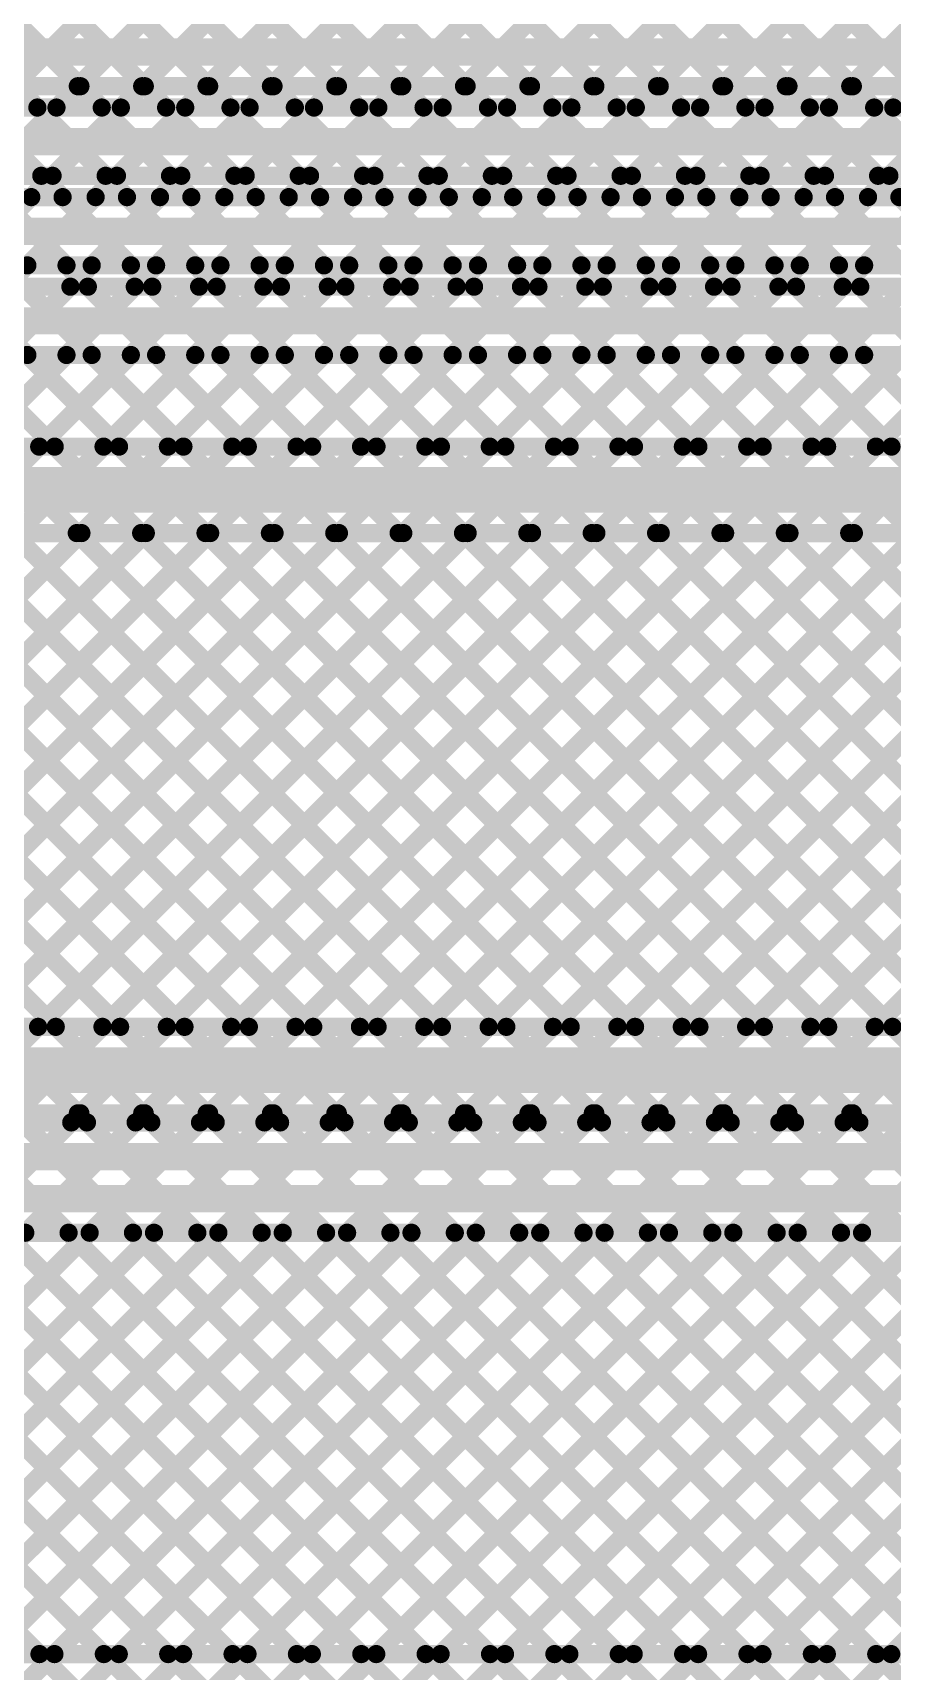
# Model space of a CAD drawing. Header units: millimetres. Extents: x -0.08 to 7.12, y -0.08 to 3.98.
# Drawn here: x 2.013 to 2.391, y 2.404 to 3.124 of the extents above; entities that cross this region are included whole.
import ezdxf

# ---------------------------------------------------------------- set-up
doc = ezdxf.new("R2010")
doc.units = ezdxf.units.MM
doc.header["$MEASUREMENT"] = 0
doc.layers.add('BottomLayer', color=5, linetype='Continuous')
doc.layers.add('TopLayer', color=1, linetype='Continuous')

msp = doc.modelspace()

# ---------------------------------------------------------------- linework, layer by layer
at = {"layer": 'BottomLayer'}
for points, const_width in [([(1.54894, 2.645), (2.13044, 3.2265)], 0.008), ([(1.57722, 2.645), (2.15872, 3.2265)], 0.008), ([(1.60551, 2.645), (2.18701, 3.2265)], 0.008), ([(1.63379, 2.645), (2.21529, 3.2265)], 0.008), ([(1.66208, 2.645), (2.24358, 3.2265)], 0.008), ([(1.68145, 3.2265), (2.22095, 2.687)], 0.008), ([(1.69036, 2.645), (2.27186, 3.2265)], 0.008), ([(1.70973, 3.2265), (2.24923, 2.687)], 0.008), ([(1.73802, 3.2265), (2.27752, 2.687)], 0.008), ([(1.76119, 2.68754), (2.30014, 3.2265)], 0.008), ([(1.7663, 3.2265), (2.3058, 2.687)], 0.008), ([(1.78893, 2.687), (2.32843, 3.2265)], 0.008), ([(1.79459, 3.2265), (2.33409, 2.687)], 0.008), ([(1.81721, 2.687), (2.35671, 3.2265)], 0.008), ([(1.82287, 3.2265), (2.36237, 2.687)], 0.008), ([(1.8455, 2.687), (2.385, 3.2265)], 0.008), ([(1.85116, 3.2265), (2.39066, 2.687)], 0.008), ([(1.87378, 2.687), (2.41328, 3.2265)], 0.008), ([(1.87944, 3.2265), (2.41894, 2.687)], 0.008), ([(1.90207, 2.687), (2.44157, 3.2265)], 0.008), ([(1.90772, 3.2265), (2.44722, 2.687)], 0.008), ([(1.93035, 2.687), (2.46985, 3.2265)], 0.008), ([(1.93601, 3.2265), (2.47551, 2.687)], 0.008), ([(1.95863, 2.687), (2.49813, 3.2265)], 0.008), ([(1.96429, 3.2265), (2.50379, 2.687)], 0.008), ([(1.98692, 2.687), (2.52642, 3.2265)], 0.008), ([(1.99258, 3.2265), (2.53208, 2.687)], 0.008), ([(2.0152, 2.687), (2.5547, 3.2265)], 0.008), ([(2.02086, 3.2265), (2.56036, 2.687)], 0.008), ([(2.04349, 2.687), (2.58299, 3.2265)], 0.008), ([(2.04915, 3.2265), (2.58865, 2.687)], 0.008), ([(2.07177, 2.687), (2.61127, 3.2265)], 0.008), ([(2.07743, 3.2265), (2.61693, 2.687)], 0.008), ([(2.10006, 2.687), (2.63956, 3.2265)], 0.008), ([(2.10571, 3.2265), (2.64521, 2.687)], 0.008), ([(2.12834, 2.687), (2.66784, 3.2265)], 0.008), ([(2.134, 3.2265), (2.6735, 2.687)], 0.008), ([(2.15662, 2.687), (2.69612, 3.2265)], 0.008), ([(2.16228, 3.2265), (2.70178, 2.687)], 0.008), ([(2.18491, 2.687), (2.72441, 3.2265)], 0.008), ([(2.19057, 3.2265), (2.73007, 2.687)], 0.008), ([(2.21319, 2.687), (2.75269, 3.2265)], 0.008), ([(2.21885, 3.2265), (2.75835, 2.687)], 0.008), ([(2.24148, 2.687), (2.78098, 3.2265)], 0.008), ([(2.24714, 3.2265), (2.78664, 2.687)], 0.008), ([(2.26976, 2.687), (2.80926, 3.2265)], 0.008), ([(2.27542, 3.2265), (2.81492, 2.687)], 0.008), ([(2.29805, 2.687), (2.83755, 3.2265)], 0.008), ([(2.32633, 2.687), (2.86583, 3.2265)], 0.008), ([(2.35461, 2.687), (2.89412, 3.2265)], 0.008), ([(2.3829, 2.687), (2.9224, 3.2265)], 0.008), ([(1.71467, 3.165), (2.19266, 2.687)], 0.008), ([(1.7119, 3.13948), (2.16438, 2.687)], 0.008), ([(1.69648, 3.12661), (2.1361, 2.687)], 0.008), ([(1.68234, 3.11247), (2.10781, 2.687)], 0.008), ([(1.6682, 3.09833), (2.07953, 2.687)], 0.008), ([(1.65406, 3.08419), (2.05124, 2.687)], 0.008), ([(1.63991, 3.07004), (2.02296, 2.687)], 0.008), ([(1.76266, 2.687), (4.31474, 2.687)], 0.008), ([(1.75475, 2.668), (4.32261, 2.668)], 0.02), ([(1.76378, 2.649), (4.32261, 2.649)], 0.008), ([(2.02977, 2.645), (2.03377, 2.649)], 0.008), ([(2.03267, 2.649), (2.03667, 2.645)], 0.008), ([(2.05806, 2.645), (2.06206, 2.649)], 0.008), ([(2.06096, 2.649), (2.06496, 2.645)], 0.008), ([(2.08634, 2.645), (2.09034, 2.649)], 0.008), ([(2.08924, 2.649), (2.09324, 2.645)], 0.008), ([(2.11462, 2.645), (2.11862, 2.649)], 0.008), ([(2.11753, 2.649), (2.12153, 2.645)], 0.008), ([(2.14291, 2.645), (2.14691, 2.649)], 0.008), ([(2.14581, 2.649), (2.14981, 2.645)], 0.008), ([(2.17119, 2.645), (2.17519, 2.649)], 0.008), ([(2.1741, 2.649), (2.1781, 2.645)], 0.008), ([(2.19948, 2.645), (2.20348, 2.649)], 0.008), ([(2.20238, 2.649), (2.20638, 2.645)], 0.008), ([(2.22776, 2.645), (2.23176, 2.649)], 0.008), ([(2.23066, 2.649), (2.23466, 2.645)], 0.008), ([(2.25605, 2.645), (2.26005, 2.649)], 0.008), ([(2.25895, 2.649), (2.26295, 2.645)], 0.008), ([(2.28433, 2.645), (2.28833, 2.649)], 0.008), ([(2.28723, 2.649), (2.29123, 2.645)], 0.008), ([(2.31262, 2.645), (2.31662, 2.649)], 0.008), ([(2.31552, 2.649), (2.31952, 2.645)], 0.008), ([(2.3409, 2.645), (2.3449, 2.649)], 0.008), ([(2.3438, 2.649), (2.3478, 2.645)], 0.008), ([(2.36918, 2.645), (2.37318, 2.649)], 0.008), ([(2.37209, 2.649), (2.37609, 2.645)], 0.008), ([(1.24754, 2.645), (4.34647, 2.645)], 0.008), ([(1.24754, 2.63), (4.35269, 2.63)], 0.012), ([(1.25451, 2.61151), (4.38419, 2.61151)], 0.012), ([(1.26072, 2.59651), (4.38419, 2.59651)], 0.008), ([(1.82438, 2.41132), (2.00956, 2.59651)], 0.008), ([(1.83061, 2.59651), (2.0158, 2.41132)], 0.008), ([(1.85266, 2.41132), (2.03785, 2.59651)], 0.008), ([(1.85889, 2.59651), (2.04408, 2.41132)], 0.008), ([(1.88094, 2.41132), (2.06613, 2.59651)], 0.008), ([(1.88718, 2.59651), (2.07237, 2.41132)], 0.008), ([(1.90923, 2.41132), (2.09441, 2.59651)], 0.008), ([(1.91546, 2.59651), (2.10065, 2.41132)], 0.008), ([(1.93751, 2.41132), (2.1227, 2.59651)], 0.008), ([(1.94375, 2.59651), (2.12893, 2.41132)], 0.008), ([(1.9658, 2.41132), (2.15098, 2.59651)], 0.008), ([(1.97203, 2.59651), (2.15722, 2.41132)], 0.008), ([(1.99408, 2.41132), (2.17927, 2.59651)], 0.008), ([(2.00032, 2.59651), (2.1855, 2.41132)], 0.008), ([(2.02237, 2.41132), (2.20755, 2.59651)], 0.008), ([(2.0286, 2.59651), (2.21379, 2.41132)], 0.008), ([(2.05065, 2.41132), (2.23584, 2.59651)], 0.008), ([(2.05688, 2.59651), (2.24207, 2.41132)], 0.008), ([(2.07893, 2.41132), (2.26412, 2.59651)], 0.008), ([(2.08517, 2.59651), (2.27036, 2.41132)], 0.008), ([(2.10722, 2.41132), (2.2924, 2.59651)], 0.008), ([(2.11345, 2.59651), (2.29864, 2.41132)], 0.008), ([(2.1355, 2.41132), (2.32069, 2.59651)], 0.008), ([(2.14174, 2.59651), (2.32692, 2.41132)], 0.008), ([(2.16379, 2.41132), (2.34897, 2.59651)], 0.008), ([(2.17002, 2.59651), (2.35521, 2.41132)], 0.008), ([(2.19207, 2.41132), (2.37726, 2.59651)], 0.008), ([(2.19831, 2.59651), (2.38349, 2.41132)], 0.008), ([(2.22036, 2.41132), (2.40554, 2.59651)], 0.008), ([(2.22659, 2.59651), (2.41178, 2.41132)], 0.008), ([(2.24864, 2.41132), (2.43383, 2.59651)], 0.008), ([(2.25488, 2.59651), (2.44006, 2.41132)], 0.008), ([(2.27692, 2.41132), (2.46211, 2.59651)], 0.008), ([(2.28316, 2.59651), (2.46835, 2.41132)], 0.008), ([(2.30521, 2.41132), (2.49039, 2.59651)], 0.008), ([(2.31144, 2.59651), (2.49663, 2.41132)], 0.008), ([(2.33349, 2.41132), (2.51868, 2.59651)], 0.008), ([(2.33973, 2.59651), (2.52491, 2.41132)], 0.008), ([(2.36178, 2.41132), (2.54696, 2.59651)], 0.008), ([(2.36801, 2.59651), (2.5532, 2.41132)], 0.008), ([(2.39006, 2.41132), (2.57525, 2.59651)], 0.008), ([(1.58782, 2.41132), (3.45956, 2.41132)], 0.008)]:
    msp.add_lwpolyline(points, dxfattribs=dict(at, const_width=const_width))
at = {"layer": 'BottomLayer', "const_width": 0.004}
for points in [[(2.0132, 2.687, 1), (2.0172, 2.687, 1)], [(2.02096, 2.687, 1), (2.02496, 2.687, 1)], [(2.04149, 2.687, 1), (2.04549, 2.687, 1)], [(2.04924, 2.687, 1), (2.05324, 2.687, 1)], [(2.06977, 2.687, 1), (2.07377, 2.687, 1)], [(2.07753, 2.687, 1), (2.08153, 2.687, 1)], [(2.09806, 2.687, 1), (2.10206, 2.687, 1)], [(2.10581, 2.687, 1), (2.10981, 2.687, 1)], [(2.12634, 2.687, 1), (2.13034, 2.687, 1)], [(2.1341, 2.687, 1), (2.1381, 2.687, 1)], [(2.15462, 2.687, 1), (2.15862, 2.687, 1)], [(2.16238, 2.687, 1), (2.16638, 2.687, 1)], [(2.18291, 2.687, 1), (2.18691, 2.687, 1)], [(2.19066, 2.687, 1), (2.19466, 2.687, 1)], [(2.21119, 2.687, 1), (2.21519, 2.687, 1)], [(2.21895, 2.687, 1), (2.22295, 2.687, 1)], [(2.23948, 2.687, 1), (2.24348, 2.687, 1)], [(2.24723, 2.687, 1), (2.25123, 2.687, 1)], [(2.26776, 2.687, 1), (2.27176, 2.687, 1)], [(2.27552, 2.687, 1), (2.27952, 2.687, 1)], [(2.29605, 2.687, 1), (2.30005, 2.687, 1)], [(2.3038, 2.687, 1), (2.3078, 2.687, 1)], [(2.32433, 2.687, 1), (2.32833, 2.687, 1)], [(2.33209, 2.687, 1), (2.33609, 2.687, 1)], [(2.35262, 2.687, 1), (2.35662, 2.687, 1)], [(2.36037, 2.687, 1), (2.36437, 2.687, 1)], [(2.3809, 2.687, 1), (2.3849, 2.687, 1)], [(2.38865, 2.687, 1), (2.39265, 2.687, 1)], [(2.03067, 2.649, 1), (2.03467, 2.649, 1)], [(2.03177, 2.649, 1), (2.03577, 2.649, 1)], [(2.05896, 2.649, 1), (2.06296, 2.649, 1)], [(2.06006, 2.649, 1), (2.06406, 2.649, 1)], [(2.08724, 2.649, 1), (2.09124, 2.649, 1)], [(2.08834, 2.649, 1), (2.09234, 2.649, 1)], [(2.11553, 2.649, 1), (2.11953, 2.649, 1)], [(2.11662, 2.649, 1), (2.12062, 2.649, 1)], [(2.14381, 2.649, 1), (2.14781, 2.649, 1)], [(2.14491, 2.649, 1), (2.14891, 2.649, 1)], [(2.1721, 2.649, 1), (2.1761, 2.649, 1)], [(2.17319, 2.649, 1), (2.17719, 2.649, 1)], [(2.20038, 2.649, 1), (2.20438, 2.649, 1)], [(2.20148, 2.649, 1), (2.20548, 2.649, 1)], [(2.22866, 2.649, 1), (2.23266, 2.649, 1)], [(2.22976, 2.649, 1), (2.23376, 2.649, 1)], [(2.25695, 2.649, 1), (2.26095, 2.649, 1)], [(2.25805, 2.649, 1), (2.26205, 2.649, 1)], [(2.28523, 2.649, 1), (2.28923, 2.649, 1)], [(2.28633, 2.649, 1), (2.29033, 2.649, 1)], [(2.31352, 2.649, 1), (2.31752, 2.649, 1)], [(2.31461, 2.649, 1), (2.31861, 2.649, 1)], [(2.3418, 2.649, 1), (2.3458, 2.649, 1)], [(2.3429, 2.649, 1), (2.3469, 2.649, 1)], [(2.37009, 2.649, 1), (2.37409, 2.649, 1)], [(2.37118, 2.649, 1), (2.37518, 2.649, 1)], [(2.02777, 2.645, 1), (2.03177, 2.645, 1)], [(2.03467, 2.645, 1), (2.03867, 2.645, 1)], [(2.05606, 2.645, 1), (2.06006, 2.645, 1)], [(2.06296, 2.645, 1), (2.06696, 2.645, 1)], [(2.08434, 2.645, 1), (2.08834, 2.645, 1)], [(2.09124, 2.645, 1), (2.09524, 2.645, 1)], [(2.11262, 2.645, 1), (2.11662, 2.645, 1)], [(2.11953, 2.645, 1), (2.12353, 2.645, 1)], [(2.14091, 2.645, 1), (2.14491, 2.645, 1)], [(2.14781, 2.645, 1), (2.15181, 2.645, 1)], [(2.16919, 2.645, 1), (2.17319, 2.645, 1)], [(2.1761, 2.645, 1), (2.1801, 2.645, 1)], [(2.19748, 2.645, 1), (2.20148, 2.645, 1)], [(2.20438, 2.645, 1), (2.20838, 2.645, 1)], [(2.22576, 2.645, 1), (2.22976, 2.645, 1)], [(2.23266, 2.645, 1), (2.23666, 2.645, 1)], [(2.25405, 2.645, 1), (2.25805, 2.645, 1)], [(2.26095, 2.645, 1), (2.26495, 2.645, 1)], [(2.28233, 2.645, 1), (2.28633, 2.645, 1)], [(2.28923, 2.645, 1), (2.29323, 2.645, 1)], [(2.31061, 2.645, 1), (2.31461, 2.645, 1)], [(2.31752, 2.645, 1), (2.32152, 2.645, 1)], [(2.3389, 2.645, 1), (2.3429, 2.645, 1)], [(2.3458, 2.645, 1), (2.3498, 2.645, 1)], [(2.36718, 2.645, 1), (2.37118, 2.645, 1)], [(2.37409, 2.645, 1), (2.37809, 2.645, 1)], [(2.00756, 2.59651, 1), (2.01156, 2.59651, 1)], [(2.0266, 2.59651, 1), (2.0306, 2.59651, 1)], [(2.03585, 2.59651, 1), (2.03985, 2.59651, 1)], [(2.05488, 2.59651, 1), (2.05888, 2.59651, 1)], [(2.06413, 2.59651, 1), (2.06813, 2.59651, 1)], [(2.08317, 2.59651, 1), (2.08717, 2.59651, 1)], [(2.09241, 2.59651, 1), (2.09641, 2.59651, 1)], [(2.11145, 2.59651, 1), (2.11545, 2.59651, 1)], [(2.1207, 2.59651, 1), (2.1247, 2.59651, 1)], [(2.13974, 2.59651, 1), (2.14374, 2.59651, 1)], [(2.14898, 2.59651, 1), (2.15298, 2.59651, 1)], [(2.16802, 2.59651, 1), (2.17202, 2.59651, 1)], [(2.17727, 2.59651, 1), (2.18127, 2.59651, 1)], [(2.19631, 2.59651, 1), (2.20031, 2.59651, 1)], [(2.20555, 2.59651, 1), (2.20955, 2.59651, 1)], [(2.22459, 2.59651, 1), (2.22859, 2.59651, 1)], [(2.23384, 2.59651, 1), (2.23784, 2.59651, 1)], [(2.25287, 2.59651, 1), (2.25687, 2.59651, 1)], [(2.26212, 2.59651, 1), (2.26612, 2.59651, 1)], [(2.28116, 2.59651, 1), (2.28516, 2.59651, 1)], [(2.2904, 2.59651, 1), (2.2944, 2.59651, 1)], [(2.30944, 2.59651, 1), (2.31344, 2.59651, 1)], [(2.31869, 2.59651, 1), (2.32269, 2.59651, 1)], [(2.33773, 2.59651, 1), (2.34173, 2.59651, 1)], [(2.34697, 2.59651, 1), (2.35097, 2.59651, 1)], [(2.36601, 2.59651, 1), (2.37001, 2.59651, 1)], [(2.37526, 2.59651, 1), (2.37926, 2.59651, 1)], [(2.0138, 2.41132, 1), (2.0178, 2.41132, 1)], [(2.02037, 2.41132, 1), (2.02437, 2.41132, 1)], [(2.04208, 2.41132, 1), (2.04608, 2.41132, 1)], [(2.04865, 2.41132, 1), (2.05265, 2.41132, 1)], [(2.07037, 2.41132, 1), (2.07437, 2.41132, 1)], [(2.07693, 2.41132, 1), (2.08093, 2.41132, 1)], [(2.09865, 2.41132, 1), (2.10265, 2.41132, 1)], [(2.10522, 2.41132, 1), (2.10922, 2.41132, 1)], [(2.12693, 2.41132, 1), (2.13093, 2.41132, 1)], [(2.1335, 2.41132, 1), (2.1375, 2.41132, 1)], [(2.15522, 2.41132, 1), (2.15922, 2.41132, 1)], [(2.16179, 2.41132, 1), (2.16579, 2.41132, 1)], [(2.1835, 2.41132, 1), (2.1875, 2.41132, 1)], [(2.19007, 2.41132, 1), (2.19407, 2.41132, 1)], [(2.21179, 2.41132, 1), (2.21579, 2.41132, 1)], [(2.21836, 2.41132, 1), (2.22236, 2.41132, 1)], [(2.24007, 2.41132, 1), (2.24407, 2.41132, 1)], [(2.24664, 2.41132, 1), (2.25064, 2.41132, 1)], [(2.26836, 2.41132, 1), (2.27236, 2.41132, 1)], [(2.27492, 2.41132, 1), (2.27892, 2.41132, 1)], [(2.29664, 2.41132, 1), (2.30064, 2.41132, 1)], [(2.30321, 2.41132, 1), (2.30721, 2.41132, 1)], [(2.32492, 2.41132, 1), (2.32892, 2.41132, 1)], [(2.33149, 2.41132, 1), (2.33549, 2.41132, 1)], [(2.35321, 2.41132, 1), (2.35721, 2.41132, 1)], [(2.35978, 2.41132, 1), (2.36378, 2.41132, 1)], [(2.38149, 2.41132, 1), (2.38549, 2.41132, 1)], [(2.38806, 2.41132, 1), (2.39206, 2.41132, 1)]]:
    msp.add_lwpolyline(points, format="xyb", close=True, dxfattribs=at)
at = {"layer": 'TopLayer'}
for points, const_width in [([(0.0607, 3.11543), (3.892, 3.11543)], 0.012), ([(0.1012, 3.10043), (3.87754, 3.10043)], 0.008), ([(2.00551, 3.10043), (2.01488, 3.09106)], 0.008), ([(2.02328, 3.09106), (2.03265, 3.10043)], 0.008), ([(2.0338, 3.10043), (2.04317, 3.09106)], 0.008), ([(2.05156, 3.09106), (2.06093, 3.10043)], 0.008), ([(2.06208, 3.10043), (2.07145, 3.09106)], 0.008), ([(2.07985, 3.09106), (2.08922, 3.10043)], 0.008), ([(2.09037, 3.10043), (2.09974, 3.09106)], 0.008), ([(2.10813, 3.09106), (2.1175, 3.10043)], 0.008), ([(2.11865, 3.10043), (2.12802, 3.09106)], 0.008), ([(2.13642, 3.09106), (2.14579, 3.10043)], 0.008), ([(2.14694, 3.10043), (2.15631, 3.09106)], 0.008), ([(2.1647, 3.09106), (2.17407, 3.10043)], 0.008), ([(2.17522, 3.10043), (2.18459, 3.09106)], 0.008), ([(2.19298, 3.09106), (2.20235, 3.10043)], 0.008), ([(2.2035, 3.10043), (2.21287, 3.09106)], 0.008), ([(2.22127, 3.09106), (2.23064, 3.10043)], 0.008), ([(2.23179, 3.10043), (2.24116, 3.09106)], 0.008), ([(2.24955, 3.09106), (2.25892, 3.10043)], 0.008), ([(2.26007, 3.10043), (2.26944, 3.09106)], 0.008), ([(2.27784, 3.09106), (2.28721, 3.10043)], 0.008), ([(2.28836, 3.10043), (2.29773, 3.09106)], 0.008), ([(2.30612, 3.09106), (2.31549, 3.10043)], 0.008), ([(2.31664, 3.10043), (2.32601, 3.09106)], 0.008), ([(2.33441, 3.09106), (2.34378, 3.10043)], 0.008), ([(2.34493, 3.10043), (2.3543, 3.09106)], 0.008), ([(2.36269, 3.09106), (2.37206, 3.10043)], 0.008), ([(2.37321, 3.10043), (2.38258, 3.09106)], 0.008), ([(2.39097, 3.09106), (2.40034, 3.10043)], 0.008), ([(0.1012, 3.09106), (3.94584, 3.09106)], 0.008), ([(0.0607, 3.07606), (3.95206, 3.07606)], 0.012), ([(0.1012, 3.06106), (3.95206, 3.06106)], 0.008), ([(2.01219, 3.05169), (2.02156, 3.06106)], 0.008), ([(2.0166, 3.06106), (2.02597, 3.05169)], 0.008), ([(2.04048, 3.05169), (2.04985, 3.06106)], 0.008), ([(2.04488, 3.06106), (2.05425, 3.05169)], 0.008), ([(2.06876, 3.05169), (2.07813, 3.06106)], 0.008), ([(2.07317, 3.06106), (2.08254, 3.05169)], 0.008), ([(2.09705, 3.05169), (2.10642, 3.06106)], 0.008), ([(2.10145, 3.06106), (2.11082, 3.05169)], 0.008), ([(2.12533, 3.05169), (2.1347, 3.06106)], 0.008), ([(2.12974, 3.06106), (2.13911, 3.05169)], 0.008), ([(2.15361, 3.05169), (2.16298, 3.06106)], 0.008), ([(2.15802, 3.06106), (2.16739, 3.05169)], 0.008), ([(2.1819, 3.05169), (2.19127, 3.06106)], 0.008), ([(2.18631, 3.06106), (2.19568, 3.05169)], 0.008), ([(2.21018, 3.05169), (2.21955, 3.06106)], 0.008), ([(2.21459, 3.06106), (2.22396, 3.05169)], 0.008), ([(2.23847, 3.05169), (2.24784, 3.06106)], 0.008), ([(2.24287, 3.06106), (2.25224, 3.05169)], 0.008), ([(2.26675, 3.05169), (2.27612, 3.06106)], 0.008), ([(2.27116, 3.06106), (2.28053, 3.05169)], 0.008), ([(2.29504, 3.05169), (2.30441, 3.06106)], 0.008), ([(2.29944, 3.06106), (2.30881, 3.05169)], 0.008), ([(2.32332, 3.05169), (2.33269, 3.06106)], 0.008), ([(2.32773, 3.06106), (2.3371, 3.05169)], 0.008), ([(2.3516, 3.05169), (2.36097, 3.06106)], 0.008), ([(2.35601, 3.06106), (2.36538, 3.05169)], 0.008), ([(2.37989, 3.05169), (2.38926, 3.06106)], 0.008), ([(2.3843, 3.06106), (2.39367, 3.05169)], 0.008), ([(0.1012, 3.05169), (3.96597, 3.05169)], 0.008), ([(0.0607, 3.03669), (3.97219, 3.03669)], 0.012), ([(0.1012, 3.02169), (3.97219, 3.02169)], 0.008), ([(2.00111, 3.01231), (2.01048, 3.02169)], 0.008), ([(2.02769, 3.02169), (2.03706, 3.01231)], 0.008), ([(2.02939, 3.01231), (2.03876, 3.02169)], 0.008), ([(2.05597, 3.02169), (2.06534, 3.01232)], 0.008), ([(2.05768, 3.01232), (2.06705, 3.02169)], 0.008), ([(2.08425, 3.02169), (2.09362, 3.01232)], 0.008), ([(2.08596, 3.01232), (2.09533, 3.02169)], 0.008), ([(2.11254, 3.02169), (2.12191, 3.01232)], 0.008), ([(2.11424, 3.01232), (2.12361, 3.02169)], 0.008), ([(2.14082, 3.02169), (2.15019, 3.01232)], 0.008), ([(2.14253, 3.01232), (2.1519, 3.02169)], 0.008), ([(2.16911, 3.02169), (2.17848, 3.01232)], 0.008), ([(2.17081, 3.01232), (2.18018, 3.02169)], 0.008), ([(2.19739, 3.02169), (2.20676, 3.01232)], 0.008), ([(2.1991, 3.01232), (2.20847, 3.02169)], 0.008), ([(2.22568, 3.02169), (2.23505, 3.01232)], 0.008), ([(2.22738, 3.01232), (2.23675, 3.02169)], 0.008), ([(2.25396, 3.02169), (2.26333, 3.01232)], 0.008), ([(2.25567, 3.01232), (2.26504, 3.02169)], 0.008), ([(2.28224, 3.02169), (2.29161, 3.01232)], 0.008), ([(2.28395, 3.01232), (2.29332, 3.02169)], 0.008), ([(2.31053, 3.02169), (2.3199, 3.01232)], 0.008), ([(2.31223, 3.01232), (2.3216, 3.02169)], 0.008), ([(2.33881, 3.02169), (2.34818, 3.01232)], 0.008), ([(2.34052, 3.01232), (2.34989, 3.02169)], 0.008), ([(2.3671, 3.02169), (2.37647, 3.01232)], 0.008), ([(2.3688, 3.01232), (2.37817, 3.02169)], 0.008), ([(0.1012, 3.01231), (3.9821, 3.01232)], 0.008), ([(0.061, 2.99731), (3.98832, 2.99732)], 0.012), ([(0.11801, 2.98231), (3.95, 2.98232)], 0.008), ([(1.9822, 2.98231), (2.02249, 2.94203)], 0.008), ([(1.98739, 2.94203), (2.02768, 2.98231)], 0.008), ([(2.01049, 2.98231), (2.05077, 2.94203)], 0.008), ([(2.01568, 2.94203), (2.05596, 2.98231)], 0.008), ([(2.03877, 2.98231), (2.07906, 2.94203)], 0.008), ([(2.04396, 2.94203), (2.08424, 2.98231)], 0.008), ([(2.06706, 2.98231), (2.10734, 2.94203)], 0.008), ([(2.07224, 2.94203), (2.11253, 2.98231)], 0.008), ([(2.09534, 2.98231), (2.13562, 2.94203)], 0.008), ([(2.10053, 2.94203), (2.14081, 2.98231)], 0.008), ([(2.12362, 2.98231), (2.16391, 2.94203)], 0.008), ([(2.12881, 2.94203), (2.1691, 2.98231)], 0.008), ([(2.15191, 2.98231), (2.19219, 2.94203)], 0.008), ([(2.1571, 2.94203), (2.19738, 2.98231)], 0.008), ([(2.18019, 2.98231), (2.22048, 2.94203)], 0.008), ([(2.18538, 2.94203), (2.22567, 2.98231)], 0.008), ([(2.20848, 2.98231), (2.24876, 2.94203)], 0.008), ([(2.21367, 2.94203), (2.25395, 2.98231)], 0.008), ([(2.23676, 2.98231), (2.27705, 2.94203)], 0.008), ([(2.24195, 2.94203), (2.28223, 2.98231)], 0.008), ([(2.26505, 2.98231), (2.30533, 2.94203)], 0.008), ([(2.27023, 2.94203), (2.31052, 2.98231)], 0.008), ([(2.29333, 2.98231), (2.33361, 2.94203)], 0.008), ([(2.29852, 2.94203), (2.3388, 2.98231)], 0.008), ([(2.32161, 2.98231), (2.3619, 2.94203)], 0.008), ([(2.3268, 2.94203), (2.36709, 2.98231)], 0.008), ([(2.3499, 2.98231), (2.39018, 2.94203)], 0.008), ([(2.35509, 2.94203), (2.39537, 2.98231)], 0.008), ([(2.37818, 2.98231), (2.41847, 2.94203)], 0.008), ([(2.38337, 2.94203), (2.42366, 2.98231)], 0.008), ([(0.97403, 2.94203), (3.95, 2.94203)], 0.008), ([(0.97403, 2.92303), (3.97468, 2.92303)], 0.02), ([(0.9819, 2.90403), (3.95, 2.90403)], 0.008), ([(1.55137, 2.90403), (2.35699, 2.09841)], 0.008), ([(1.57965, 2.90403), (2.35699, 2.12669)], 0.008), ([(1.60794, 2.90403), (2.35699, 2.15498)], 0.008), ([(1.63622, 2.90403), (2.35699, 2.18326)], 0.008), ([(1.66451, 2.90403), (2.35699, 2.21155)], 0.008), ([(1.69279, 2.90403), (2.35699, 2.23983)], 0.008), ([(1.72108, 2.90403), (2.35699, 2.26812)], 0.008), ([(1.74936, 2.90403), (2.35864, 2.29475)], 0.008), ([(1.75568, 2.0315), (2.62821, 2.90403)], 0.008), ([(1.77375, 2.33241), (2.34537, 2.90403)], 0.008), ([(1.77375, 2.36069), (2.31709, 2.90403)], 0.008), ([(1.77375, 2.61525), (2.06253, 2.90403)], 0.008), ([(1.77375, 2.58697), (2.09081, 2.90403)], 0.008), ([(1.77375, 2.64354), (2.03424, 2.90403)], 0.008), ([(1.77375, 2.5304), (2.14738, 2.90403)], 0.008), ([(1.77375, 2.55868), (2.1191, 2.90403)], 0.008), ([(1.77375, 2.44555), (2.23223, 2.90403)], 0.008), ([(1.77375, 2.47383), (2.20395, 2.90403)], 0.008), ([(1.77375, 2.38898), (2.2888, 2.90403)], 0.008), ([(1.77375, 2.41726), (2.26052, 2.90403)], 0.008), ([(1.77375, 2.50212), (2.17567, 2.90403)], 0.008), ([(1.77375, 2.07785), (2.59993, 2.90403)], 0.008), ([(1.77375, 2.30413), (2.37366, 2.90403)], 0.008), ([(1.77375, 2.27584), (2.40194, 2.90403)], 0.008), ([(1.77437, 2.24817), (2.43022, 2.90403)], 0.008), ([(1.77764, 2.90403), (2.3719, 2.30977)], 0.008), ([(1.80265, 2.24817), (2.45851, 2.90403)], 0.008), ([(1.80593, 2.90403), (2.38604, 2.32391)], 0.008), ([(1.82885, 2.07638), (2.6565, 2.90403)], 0.008), ([(1.83094, 2.24817), (2.48679, 2.90403)], 0.008), ([(1.83421, 2.90403), (2.40019, 2.33806)], 0.008), ([(1.85205, 2.241), (2.51508, 2.90403)], 0.008), ([(1.86025, 2.0795), (2.68478, 2.90403)], 0.008), ([(1.8625, 2.90403), (2.41433, 2.3522)], 0.008), ([(1.88143, 2.2421), (2.54336, 2.90403)], 0.008), ([(1.88838, 2.22077), (2.57165, 2.90403)], 0.008), ([(1.88854, 2.0795), (2.71307, 2.90403)], 0.008), ([(1.89078, 2.90403), (2.42847, 2.36634)], 0.008), ([(1.91907, 2.90403), (2.44261, 2.38048)], 0.008), ([(1.92007, 2.08275), (2.74135, 2.90403)], 0.008), ([(1.94735, 2.90403), (2.45676, 2.39463)], 0.008), ([(1.94835, 2.08275), (2.76964, 2.90403)], 0.008), ([(1.97339, 2.0795), (2.79792, 2.90403)], 0.008), ([(1.97563, 2.90403), (2.4709, 2.40877)], 0.008), ([(2.00167, 2.0795), (2.8262, 2.90403)], 0.008), ([(2.00392, 2.90403), (2.48504, 2.42291)], 0.008), ([(2.02996, 2.0795), (2.85449, 2.90403)], 0.008), ([(2.0322, 2.90403), (2.49918, 2.43705)], 0.008), ([(2.05824, 2.0795), (2.88277, 2.90403)], 0.008), ([(2.06049, 2.90403), (2.51332, 2.45119)], 0.008), ([(2.08877, 2.90403), (2.52747, 2.46534)], 0.008), ([(2.11706, 2.90403), (2.54161, 2.47948)], 0.008), ([(2.14534, 2.90403), (2.55575, 2.49362)], 0.008), ([(2.17362, 2.90403), (2.56989, 2.50776)], 0.008), ([(2.20191, 2.90403), (2.58794, 2.518)], 0.008), ([(2.23019, 2.90403), (2.61622, 2.518)], 0.008), ([(2.25848, 2.90403), (2.64451, 2.518)], 0.008), ([(2.28676, 2.90403), (2.67279, 2.518)], 0.008), ([(2.31505, 2.90403), (2.70108, 2.518)], 0.008), ([(2.34333, 2.90403), (2.72936, 2.518)], 0.008), ([(2.37161, 2.90403), (2.75765, 2.518)], 0.008), ([(1.77375, 2.65336), (2.34957, 2.07755)], 0.008)]:
    msp.add_lwpolyline(points, dxfattribs=dict(at, const_width=const_width))
at = {"layer": 'TopLayer', "const_width": 0.004}
for points in [[(2.03065, 3.10043, 1), (2.03465, 3.10043, 1)], [(2.0318, 3.10043, 1), (2.0358, 3.10043, 1)], [(2.05893, 3.10043, 1), (2.06293, 3.10043, 1)], [(2.06008, 3.10043, 1), (2.06408, 3.10043, 1)], [(2.08722, 3.10043, 1), (2.09122, 3.10043, 1)], [(2.08837, 3.10043, 1), (2.09237, 3.10043, 1)], [(2.1155, 3.10043, 1), (2.1195, 3.10043, 1)], [(2.11665, 3.10043, 1), (2.12065, 3.10043, 1)], [(2.14379, 3.10043, 1), (2.14779, 3.10043, 1)], [(2.14494, 3.10043, 1), (2.14894, 3.10043, 1)], [(2.17207, 3.10043, 1), (2.17607, 3.10043, 1)], [(2.17322, 3.10043, 1), (2.17722, 3.10043, 1)], [(2.20035, 3.10043, 1), (2.20435, 3.10043, 1)], [(2.2015, 3.10043, 1), (2.2055, 3.10043, 1)], [(2.22864, 3.10043, 1), (2.23264, 3.10043, 1)], [(2.22979, 3.10043, 1), (2.23379, 3.10043, 1)], [(2.25692, 3.10043, 1), (2.26092, 3.10043, 1)], [(2.25807, 3.10043, 1), (2.26207, 3.10043, 1)], [(2.28521, 3.10043, 1), (2.28921, 3.10043, 1)], [(2.28636, 3.10043, 1), (2.29036, 3.10043, 1)], [(2.31349, 3.10043, 1), (2.31749, 3.10043, 1)], [(2.31464, 3.10043, 1), (2.31864, 3.10043, 1)], [(2.34178, 3.10043, 1), (2.34578, 3.10043, 1)], [(2.34293, 3.10043, 1), (2.34693, 3.10043, 1)], [(2.37006, 3.10043, 1), (2.37406, 3.10043, 1)], [(2.37121, 3.10043, 1), (2.37521, 3.10043, 1)], [(2.01288, 3.09106, 1), (2.01688, 3.09106, 1)], [(2.02128, 3.09106, 1), (2.02528, 3.09106, 1)], [(2.04117, 3.09106, 1), (2.04517, 3.09106, 1)], [(2.04956, 3.09106, 1), (2.05356, 3.09106, 1)], [(2.06945, 3.09106, 1), (2.07345, 3.09106, 1)], [(2.07785, 3.09106, 1), (2.08185, 3.09106, 1)], [(2.09774, 3.09106, 1), (2.10174, 3.09106, 1)], [(2.10613, 3.09106, 1), (2.11013, 3.09106, 1)], [(2.12602, 3.09106, 1), (2.13002, 3.09106, 1)], [(2.13442, 3.09106, 1), (2.13842, 3.09106, 1)], [(2.15431, 3.09106, 1), (2.15831, 3.09106, 1)], [(2.1627, 3.09106, 1), (2.1667, 3.09106, 1)], [(2.18259, 3.09106, 1), (2.18659, 3.09106, 1)], [(2.19098, 3.09106, 1), (2.19498, 3.09106, 1)], [(2.21087, 3.09106, 1), (2.21487, 3.09106, 1)], [(2.21927, 3.09106, 1), (2.22327, 3.09106, 1)], [(2.23916, 3.09106, 1), (2.24316, 3.09106, 1)], [(2.24755, 3.09106, 1), (2.25155, 3.09106, 1)], [(2.26744, 3.09106, 1), (2.27144, 3.09106, 1)], [(2.27584, 3.09106, 1), (2.27984, 3.09106, 1)], [(2.29573, 3.09106, 1), (2.29973, 3.09106, 1)], [(2.30412, 3.09106, 1), (2.30812, 3.09106, 1)], [(2.32401, 3.09106, 1), (2.32801, 3.09106, 1)], [(2.33241, 3.09106, 1), (2.33641, 3.09106, 1)], [(2.3523, 3.09106, 1), (2.3563, 3.09106, 1)], [(2.36069, 3.09106, 1), (2.36469, 3.09106, 1)], [(2.38058, 3.09106, 1), (2.38458, 3.09106, 1)], [(2.38897, 3.09106, 1), (2.39297, 3.09106, 1)], [(2.0146, 3.06106, 1), (2.0186, 3.06106, 1)], [(2.01956, 3.06106, 1), (2.02356, 3.06106, 1)], [(2.04288, 3.06106, 1), (2.04688, 3.06106, 1)], [(2.04785, 3.06106, 1), (2.05185, 3.06106, 1)], [(2.07117, 3.06106, 1), (2.07517, 3.06106, 1)], [(2.07613, 3.06106, 1), (2.08013, 3.06106, 1)], [(2.09945, 3.06106, 1), (2.10345, 3.06106, 1)], [(2.10442, 3.06106, 1), (2.10842, 3.06106, 1)], [(2.12774, 3.06106, 1), (2.13174, 3.06106, 1)], [(2.1327, 3.06106, 1), (2.1367, 3.06106, 1)], [(2.15602, 3.06106, 1), (2.16002, 3.06106, 1)], [(2.16098, 3.06106, 1), (2.16498, 3.06106, 1)], [(2.18431, 3.06106, 1), (2.18831, 3.06106, 1)], [(2.18927, 3.06106, 1), (2.19327, 3.06106, 1)], [(2.21259, 3.06106, 1), (2.21659, 3.06106, 1)], [(2.21755, 3.06106, 1), (2.22155, 3.06106, 1)], [(2.24087, 3.06106, 1), (2.24487, 3.06106, 1)], [(2.24584, 3.06106, 1), (2.24984, 3.06106, 1)], [(2.26916, 3.06106, 1), (2.27316, 3.06106, 1)], [(2.27412, 3.06106, 1), (2.27812, 3.06106, 1)], [(2.29744, 3.06106, 1), (2.30144, 3.06106, 1)], [(2.30241, 3.06106, 1), (2.30641, 3.06106, 1)], [(2.32573, 3.06106, 1), (2.32973, 3.06106, 1)], [(2.33069, 3.06106, 1), (2.33469, 3.06106, 1)], [(2.35401, 3.06106, 1), (2.35801, 3.06106, 1)], [(2.35897, 3.06106, 1), (2.36297, 3.06106, 1)], [(2.3823, 3.06106, 1), (2.3863, 3.06106, 1)], [(2.38726, 3.06106, 1), (2.39126, 3.06106, 1)], [(2.01019, 3.05169, 1), (2.01419, 3.05169, 1)], [(2.02397, 3.05169, 1), (2.02797, 3.05169, 1)], [(2.03848, 3.05169, 1), (2.04248, 3.05169, 1)], [(2.05225, 3.05169, 1), (2.05625, 3.05169, 1)], [(2.06676, 3.05169, 1), (2.07076, 3.05169, 1)], [(2.08054, 3.05169, 1), (2.08454, 3.05169, 1)], [(2.09505, 3.05169, 1), (2.09905, 3.05169, 1)], [(2.10882, 3.05169, 1), (2.11282, 3.05169, 1)], [(2.12333, 3.05169, 1), (2.12733, 3.05169, 1)], [(2.13711, 3.05169, 1), (2.14111, 3.05169, 1)], [(2.15161, 3.05169, 1), (2.15561, 3.05169, 1)], [(2.16539, 3.05169, 1), (2.16939, 3.05169, 1)], [(2.1799, 3.05169, 1), (2.1839, 3.05169, 1)], [(2.19368, 3.05169, 1), (2.19768, 3.05169, 1)], [(2.20818, 3.05169, 1), (2.21218, 3.05169, 1)], [(2.22196, 3.05169, 1), (2.22596, 3.05169, 1)], [(2.23647, 3.05169, 1), (2.24047, 3.05169, 1)], [(2.25024, 3.05169, 1), (2.25424, 3.05169, 1)], [(2.26475, 3.05169, 1), (2.26875, 3.05169, 1)], [(2.27853, 3.05169, 1), (2.28253, 3.05169, 1)], [(2.29304, 3.05169, 1), (2.29704, 3.05169, 1)], [(2.30681, 3.05169, 1), (2.31081, 3.05169, 1)], [(2.32132, 3.05169, 1), (2.32532, 3.05169, 1)], [(2.3351, 3.05169, 1), (2.3391, 3.05169, 1)], [(2.3496, 3.05169, 1), (2.3536, 3.05169, 1)], [(2.36338, 3.05169, 1), (2.36738, 3.05169, 1)], [(2.37789, 3.05169, 1), (2.38189, 3.05169, 1)], [(2.39167, 3.05169, 1), (2.39567, 3.05169, 1)], [(2.00848, 3.02169, 1), (2.01248, 3.02169, 1)], [(2.02569, 3.02169, 1), (2.02969, 3.02169, 1)], [(2.03676, 3.02169, 1), (2.04076, 3.02169, 1)], [(2.05397, 3.02169, 1), (2.05797, 3.02169, 1)], [(2.06505, 3.02169, 1), (2.06905, 3.02169, 1)], [(2.08225, 3.02169, 1), (2.08625, 3.02169, 1)], [(2.09333, 3.02169, 1), (2.09733, 3.02169, 1)], [(2.11054, 3.02169, 1), (2.11454, 3.02169, 1)], [(2.12161, 3.02169, 1), (2.12561, 3.02169, 1)], [(2.13882, 3.02169, 1), (2.14282, 3.02169, 1)], [(2.1499, 3.02169, 1), (2.1539, 3.02169, 1)], [(2.16711, 3.02169, 1), (2.17111, 3.02169, 1)], [(2.17818, 3.02169, 1), (2.18218, 3.02169, 1)], [(2.19539, 3.02169, 1), (2.19939, 3.02169, 1)], [(2.20647, 3.02169, 1), (2.21047, 3.02169, 1)], [(2.22368, 3.02169, 1), (2.22768, 3.02169, 1)], [(2.23475, 3.02169, 1), (2.23875, 3.02169, 1)], [(2.25196, 3.02169, 1), (2.25596, 3.02169, 1)], [(2.26304, 3.02169, 1), (2.26704, 3.02169, 1)], [(2.28024, 3.02169, 1), (2.28424, 3.02169, 1)], [(2.29132, 3.02169, 1), (2.29532, 3.02169, 1)], [(2.30853, 3.02169, 1), (2.31253, 3.02169, 1)], [(2.3196, 3.02169, 1), (2.3236, 3.02169, 1)], [(2.33681, 3.02169, 1), (2.34081, 3.02169, 1)], [(2.34789, 3.02169, 1), (2.35189, 3.02169, 1)], [(2.3651, 3.02169, 1), (2.3691, 3.02169, 1)], [(2.37617, 3.02169, 1), (2.38017, 3.02169, 1)], [(2.02739, 3.01231, 1), (2.03139, 3.01231, 1)], [(2.03506, 3.01231, 1), (2.03906, 3.01231, 1)], [(2.05568, 3.01232, 1), (2.05968, 3.01232, 1)], [(2.06334, 3.01232, 1), (2.06734, 3.01232, 1)], [(2.08396, 3.01232, 1), (2.08796, 3.01232, 1)], [(2.09162, 3.01232, 1), (2.09562, 3.01232, 1)], [(2.11224, 3.01232, 1), (2.11624, 3.01232, 1)], [(2.11991, 3.01232, 1), (2.12391, 3.01232, 1)], [(2.14053, 3.01232, 1), (2.14453, 3.01232, 1)], [(2.14819, 3.01232, 1), (2.15219, 3.01232, 1)], [(2.16881, 3.01232, 1), (2.17281, 3.01232, 1)], [(2.17648, 3.01232, 1), (2.18048, 3.01232, 1)], [(2.1971, 3.01232, 1), (2.2011, 3.01232, 1)], [(2.20476, 3.01232, 1), (2.20876, 3.01232, 1)], [(2.22538, 3.01232, 1), (2.22938, 3.01232, 1)], [(2.23305, 3.01232, 1), (2.23705, 3.01232, 1)], [(2.25367, 3.01232, 1), (2.25767, 3.01232, 1)], [(2.26133, 3.01232, 1), (2.26533, 3.01232, 1)], [(2.28195, 3.01232, 1), (2.28595, 3.01232, 1)], [(2.28961, 3.01232, 1), (2.29361, 3.01232, 1)], [(2.31023, 3.01232, 1), (2.31423, 3.01232, 1)], [(2.3179, 3.01232, 1), (2.3219, 3.01232, 1)], [(2.33852, 3.01232, 1), (2.34252, 3.01232, 1)], [(2.34618, 3.01232, 1), (2.35018, 3.01232, 1)], [(2.3668, 3.01232, 1), (2.3708, 3.01232, 1)], [(2.37447, 3.01232, 1), (2.37847, 3.01232, 1)], [(2.00849, 2.98231, 1), (2.01249, 2.98231, 1)], [(2.02568, 2.98231, 1), (2.02968, 2.98231, 1)], [(2.03677, 2.98231, 1), (2.04077, 2.98231, 1)], [(2.05396, 2.98231, 1), (2.05796, 2.98231, 1)], [(2.06506, 2.98231, 1), (2.06906, 2.98231, 1)], [(2.08224, 2.98231, 1), (2.08624, 2.98231, 1)], [(2.09334, 2.98231, 1), (2.09734, 2.98231, 1)], [(2.11053, 2.98231, 1), (2.11453, 2.98231, 1)], [(2.12162, 2.98231, 1), (2.12562, 2.98231, 1)], [(2.13881, 2.98231, 1), (2.14281, 2.98231, 1)], [(2.14991, 2.98231, 1), (2.15391, 2.98231, 1)], [(2.1671, 2.98231, 1), (2.1711, 2.98231, 1)], [(2.17819, 2.98231, 1), (2.18219, 2.98231, 1)], [(2.19538, 2.98231, 1), (2.19938, 2.98231, 1)], [(2.20648, 2.98231, 1), (2.21048, 2.98231, 1)], [(2.22367, 2.98231, 1), (2.22767, 2.98231, 1)], [(2.23476, 2.98231, 1), (2.23876, 2.98231, 1)], [(2.25195, 2.98231, 1), (2.25595, 2.98231, 1)], [(2.26305, 2.98231, 1), (2.26705, 2.98231, 1)], [(2.28023, 2.98231, 1), (2.28423, 2.98231, 1)], [(2.29133, 2.98231, 1), (2.29533, 2.98231, 1)], [(2.30852, 2.98231, 1), (2.31252, 2.98231, 1)], [(2.31961, 2.98231, 1), (2.32361, 2.98231, 1)], [(2.3368, 2.98231, 1), (2.3408, 2.98231, 1)], [(2.3479, 2.98231, 1), (2.3519, 2.98231, 1)], [(2.36509, 2.98231, 1), (2.36909, 2.98231, 1)], [(2.37618, 2.98231, 1), (2.38018, 2.98231, 1)], [(2.01368, 2.94203, 1), (2.01768, 2.94203, 1)], [(2.02049, 2.94203, 1), (2.02449, 2.94203, 1)], [(2.04196, 2.94203, 1), (2.04596, 2.94203, 1)], [(2.04877, 2.94203, 1), (2.05277, 2.94203, 1)], [(2.07024, 2.94203, 1), (2.07424, 2.94203, 1)], [(2.07706, 2.94203, 1), (2.08106, 2.94203, 1)], [(2.09853, 2.94203, 1), (2.10253, 2.94203, 1)], [(2.10534, 2.94203, 1), (2.10934, 2.94203, 1)], [(2.12681, 2.94203, 1), (2.13081, 2.94203, 1)], [(2.13362, 2.94203, 1), (2.13762, 2.94203, 1)], [(2.1551, 2.94203, 1), (2.1591, 2.94203, 1)], [(2.16191, 2.94203, 1), (2.16591, 2.94203, 1)], [(2.18338, 2.94203, 1), (2.18738, 2.94203, 1)], [(2.19019, 2.94203, 1), (2.19419, 2.94203, 1)], [(2.21167, 2.94203, 1), (2.21567, 2.94203, 1)], [(2.21848, 2.94203, 1), (2.22248, 2.94203, 1)], [(2.23995, 2.94203, 1), (2.24395, 2.94203, 1)], [(2.24676, 2.94203, 1), (2.25076, 2.94203, 1)], [(2.26823, 2.94203, 1), (2.27223, 2.94203, 1)], [(2.27505, 2.94203, 1), (2.27905, 2.94203, 1)], [(2.29652, 2.94203, 1), (2.30052, 2.94203, 1)], [(2.30333, 2.94203, 1), (2.30733, 2.94203, 1)], [(2.3248, 2.94203, 1), (2.3288, 2.94203, 1)], [(2.33161, 2.94203, 1), (2.33561, 2.94203, 1)], [(2.35309, 2.94203, 1), (2.35709, 2.94203, 1)], [(2.3599, 2.94203, 1), (2.3639, 2.94203, 1)], [(2.38137, 2.94203, 1), (2.38537, 2.94203, 1)], [(2.38818, 2.94203, 1), (2.39218, 2.94203, 1)], [(2.0302, 2.90403, 1), (2.0342, 2.90403, 1)], [(2.03224, 2.90403, 1), (2.03624, 2.90403, 1)], [(2.05849, 2.90403, 1), (2.06249, 2.90403, 1)], [(2.06053, 2.90403, 1), (2.06453, 2.90403, 1)], [(2.08677, 2.90403, 1), (2.09077, 2.90403, 1)], [(2.08881, 2.90403, 1), (2.09281, 2.90403, 1)], [(2.11506, 2.90403, 1), (2.11906, 2.90403, 1)], [(2.1171, 2.90403, 1), (2.1211, 2.90403, 1)], [(2.14334, 2.90403, 1), (2.14734, 2.90403, 1)], [(2.14538, 2.90403, 1), (2.14938, 2.90403, 1)], [(2.17162, 2.90403, 1), (2.17562, 2.90403, 1)], [(2.17367, 2.90403, 1), (2.17767, 2.90403, 1)], [(2.19991, 2.90403, 1), (2.20391, 2.90403, 1)], [(2.20195, 2.90403, 1), (2.20595, 2.90403, 1)], [(2.22819, 2.90403, 1), (2.23219, 2.90403, 1)], [(2.23023, 2.90403, 1), (2.23423, 2.90403, 1)], [(2.25648, 2.90403, 1), (2.26048, 2.90403, 1)], [(2.25852, 2.90403, 1), (2.26252, 2.90403, 1)], [(2.28476, 2.90403, 1), (2.28876, 2.90403, 1)], [(2.2868, 2.90403, 1), (2.2908, 2.90403, 1)], [(2.31305, 2.90403, 1), (2.31705, 2.90403, 1)], [(2.31509, 2.90403, 1), (2.31909, 2.90403, 1)], [(2.34133, 2.90403, 1), (2.34533, 2.90403, 1)], [(2.34337, 2.90403, 1), (2.34737, 2.90403, 1)], [(2.36961, 2.90403, 1), (2.37361, 2.90403, 1)], [(2.37166, 2.90403, 1), (2.37566, 2.90403, 1)]]:
    msp.add_lwpolyline(points, format="xyb", close=True, dxfattribs=at)

doc.saveas('drawing.dxf')
